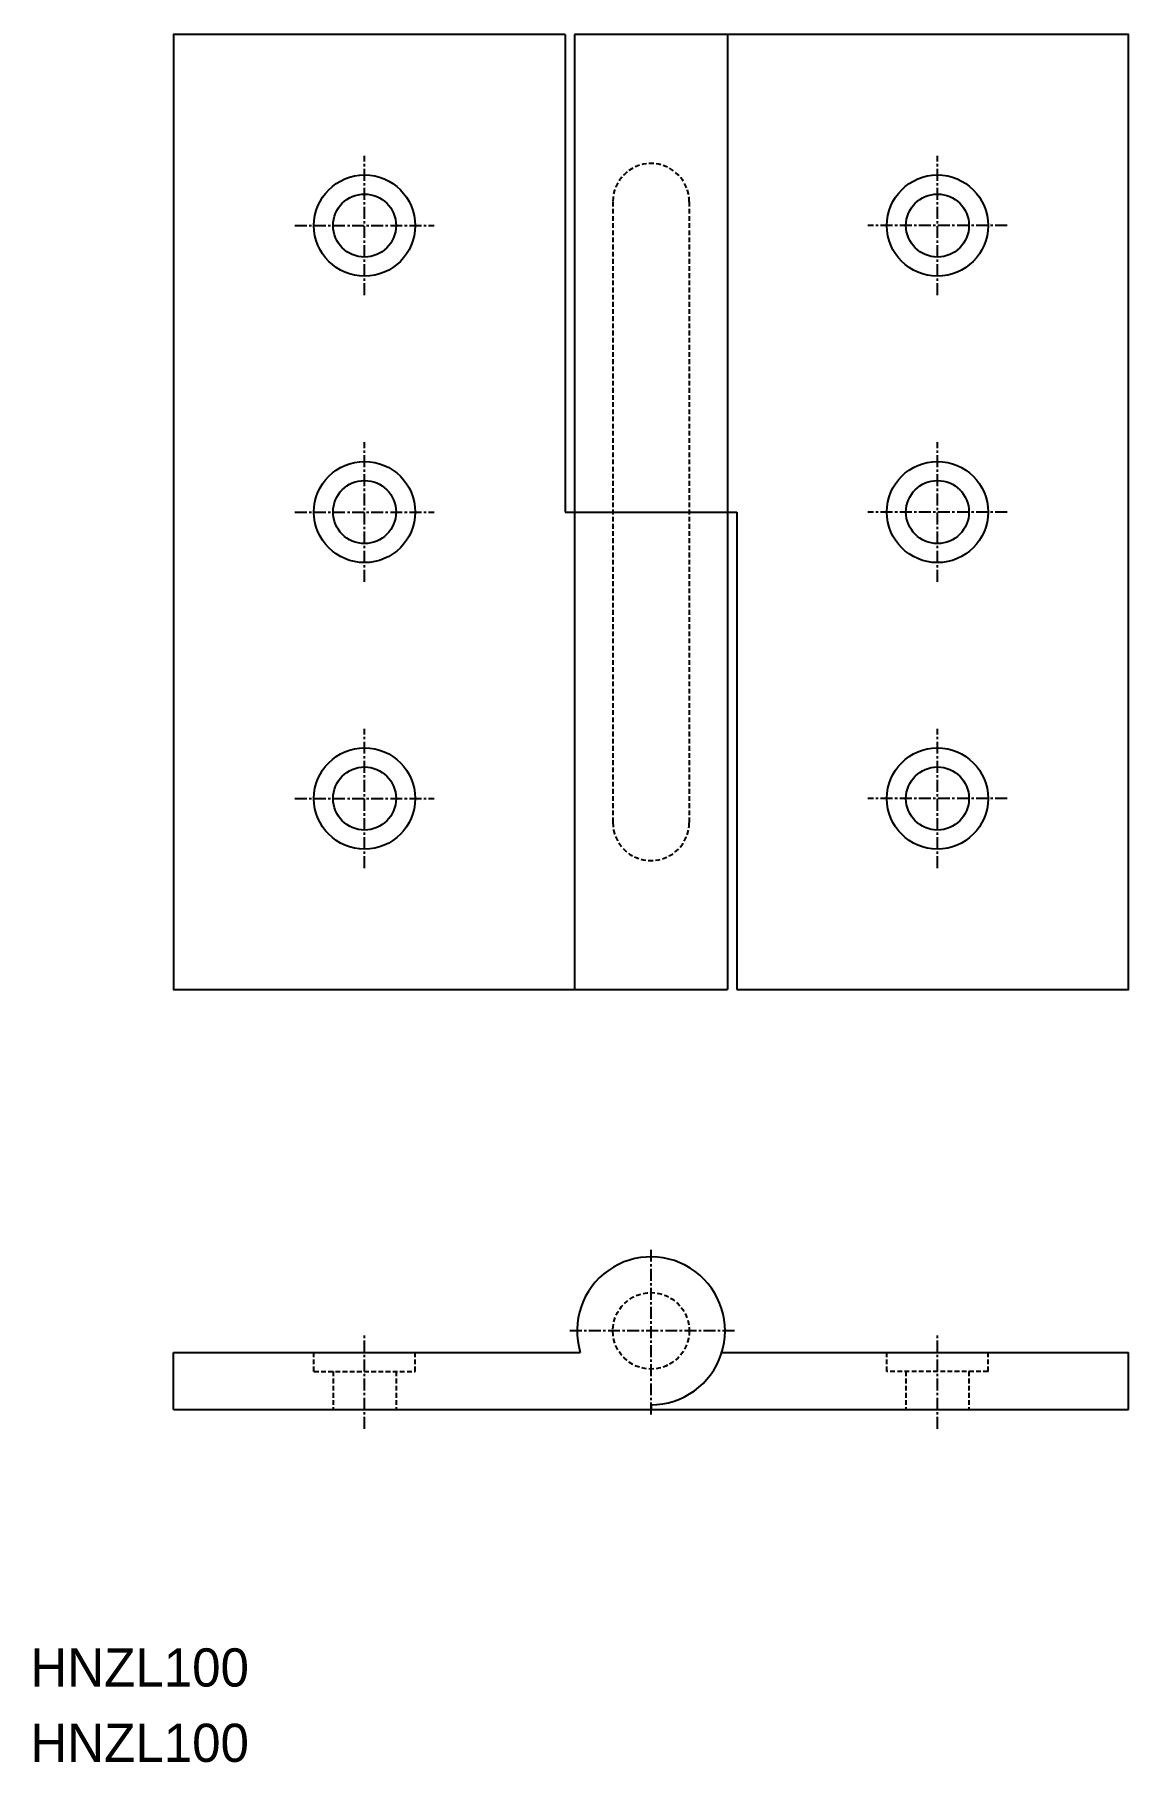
# Model space of a CAD drawing. Extents: x -14666 to -14552, y 8 to 189.
import ezdxf

# ---------------------------------------------------------------- set-up
doc = ezdxf.new("R2010")
doc.units = 0
doc.linetypes.add('CENTER', pattern=[2, 1.25, -0.25, 0.25, -0.25])
doc.linetypes.add('DASHED', pattern=[0.75, 0.5, -0.25])
doc.layers.get('0').update_dxf_attribs({"linetype": 'CONTINUOUS'})
doc.layers.add('CENTER', color=1, linetype='CENTER')

msp = doc.modelspace()

# ---------------------------------------------------------------- linework, layer by layer
at = {"color": 7, "linetype": 'CONTINUOUS'}
for p, q in [((-14610.55, 189.3), (-14610.55, 139.3)), ((-14609.55, 189.3), (-14609.55, 89.3)), ((-14593.55, 189.3), (-14593.55, 89.3)), ((-14610.55, 139.3), (-14592.55, 139.3)), ((-14592.55, 139.3), (-14592.55, 89.3)), ((-14651.55, 51.3), (-14608.97, 51.3)), ((-14651.55, 45.3), (-14651.55, 51.3)), ((-14594.13, 51.3), (-14551.55, 51.3)), ((-14551.55, 45.3), (-14551.55, 51.3)), ((-14651.55, 45.3), (-14551.55, 45.3)), ((-14601.55, 45.8), (-14601.55, 45.3))]:
    msp.add_line(p, q, dxfattribs=at)
at = {"color": 3, "linetype": 'DASHED'}
for p, q in [((-14605.55, 171.8), (-14605.55, 106.8)), ((-14597.55, 171.8), (-14597.55, 106.8)), ((-14636.85, 49.3), (-14636.85, 51.3)), ((-14626.25, 49.3), (-14626.25, 51.3)), ((-14576.85, 49.3), (-14576.85, 51.3)), ((-14566.25, 49.3), (-14566.25, 51.3)), ((-14636.85, 49.3), (-14626.25, 49.3)), ((-14634.85, 49.3), (-14634.85, 45.3)), ((-14628.25, 49.3), (-14628.25, 45.3)), ((-14566.25, 49.3), (-14576.85, 49.3)), ((-14574.85, 49.3), (-14574.85, 45.3)), ((-14568.25, 49.3), (-14568.25, 45.3))]:
    msp.add_line(p, q, dxfattribs=at)
at = {"color": 7, "linetype": 'CONTINUOUS'}
for points in [[(-14610.55, 189.3), (-14651.55, 189.3), (-14651.55, 89.3), (-14593.55, 89.3)], [(-14592.55, 89.3), (-14551.55, 89.3), (-14551.55, 189.3), (-14609.55, 189.3)], [(-14592.55, 89.3), (-14551.55, 89.3)]]:
    msp.add_lwpolyline(points, dxfattribs=at)
for centre, radius in [((-14631.55, 169.3), 5.3), ((-14571.55, 169.3), 5.3), ((-14631.55, 169.3), 3.3), ((-14571.55, 169.3), 3.3), ((-14631.55, 139.3), 5.3), ((-14571.55, 139.3), 5.3), ((-14631.55, 139.3), 3.3), ((-14571.55, 139.3), 3.3), ((-14631.55, 109.3), 5.3), ((-14571.55, 109.3), 5.3), ((-14631.55, 109.3), 3.3), ((-14571.55, 109.3), 3.3)]:
    msp.add_circle(centre, radius, dxfattribs=at)
at = {"color": 3, "linetype": 'DASHED'}
msp.add_circle((-14601.55, 53.55), 4, dxfattribs=at)
for centre, start, end in [((-14601.55, 171.8), 0, 180), ((-14601.55, 106.8), 180, 0)]:
    msp.add_arc(centre, 4, start, end, dxfattribs=at)
at = {"color": 7, "linetype": 'CONTINUOUS'}
msp.add_arc((-14601.55, 53.55), 7.75, 270, 196.8773, dxfattribs=at)
at = {"layer": 'CENTER', "color": 1, "linetype": 'CENTER'}
for p, q in [((-14631.55, 162), (-14631.55, 176.6)), ((-14571.55, 162), (-14571.55, 176.6)), ((-14638.85, 169.3), (-14624.25, 169.3)), ((-14564.25, 169.3), (-14578.85, 169.3)), ((-14631.55, 132), (-14631.55, 146.6)), ((-14571.55, 132), (-14571.55, 146.6)), ((-14638.85, 139.3), (-14624.25, 139.3)), ((-14564.25, 139.3), (-14578.85, 139.3)), ((-14631.55, 102), (-14631.55, 116.6)), ((-14571.55, 102), (-14571.55, 116.6)), ((-14638.85, 109.3), (-14624.25, 109.3)), ((-14564.25, 109.3), (-14578.85, 109.3)), ((-14601.55, 44.8), (-14601.55, 62.3)), ((-14631.55, 43.3), (-14631.55, 53.3)), ((-14592.8, 53.55), (-14610.3, 53.55)), ((-14571.55, 43.3), (-14571.55, 53.3))]:
    msp.add_line(p, q, dxfattribs=at)

# ---------------------------------------------------------------- texts
at = {"color": 7, "linetype": 'CONTINUOUS'}
for p in [(-14666.55, 16.3), (-14666.55, 8.41)]:
    msp.add_text('HNZL100', height=4, dxfattribs=at).set_placement(p)

doc.saveas('drawing.dxf')
